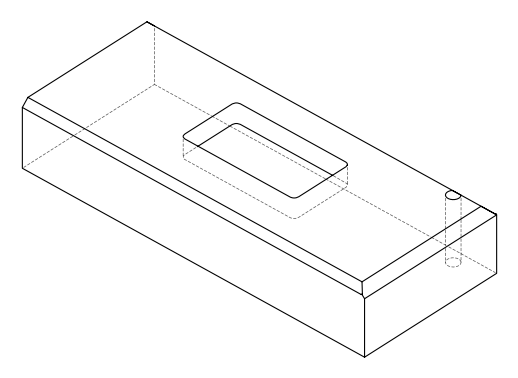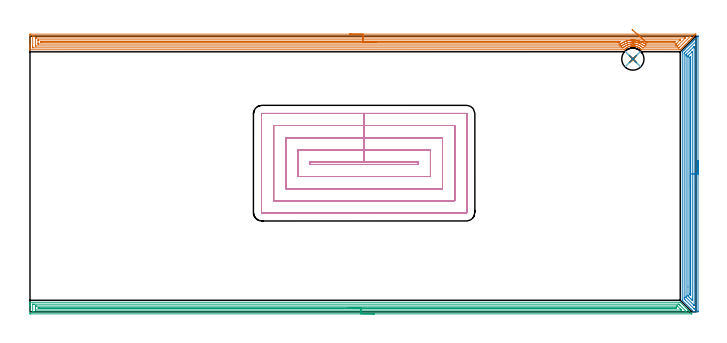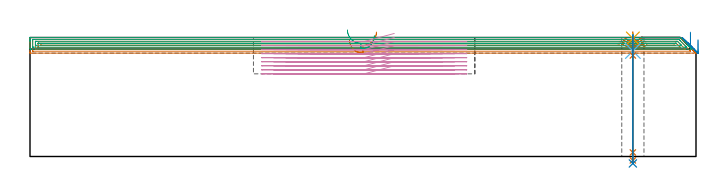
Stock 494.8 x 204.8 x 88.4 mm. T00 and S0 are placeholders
(PLAN: 8 operations, 5 tool changes, 73.8 min)
(1 AREA_MILL | FG_CHAMFER_SURFACE | UGT0205_001 | 19.77 min | 33290 mm3)
(2 AREA_MILL_1 | FG_CHAMFER_SURFACE_1 | UGT0205_001 | 8.01 min | 13491 mm3)
(3 AREA_MILL_2 | FG_CHAMFER_SURFACE_2 | UGT0205_001 | 15.75 min | 17976 mm3)
(4 MILL_RECTANGULAR_POCKET | POCKET_RECTANGULAR_STRAIGHT | NXT0201_011 | Follow Part, ap 3, ae 75% | 29.32 min | 380599 mm3)
(5 SPOT_DRILL | STEP1HOLE | NXT0321_9005460120000 | 0.03 min | 26 mm3)
(6 DRILL_BLIND_HOLE_INTO_CENTER | STEP1HOLE | NXT0301_038 | 0.05 min | 336 mm3)
(7 GUN_DRILL_THROUGH_HOLE | STEP1HOLE | UGT0307_002 | 0.44 min | 2203 mm3)
(8 SPADE_DRILL_TO_ENLARGE_THROUGH_HOLE | STEP1HOLE | UGT0306_007 | 0.38 min | 16288 mm3)
(TOOL UGT0205_001 | Chamfer Mill 20 x 3 x 45 deg. | D20 FL50 Z2)
(TOOL NXT0201_011 | ENDMILL 12mm [2P460-1200-NA 1630] | D12 FL38 Z6)
(TOOL NXT0321_9005460120000 | NC Spot Drill, 142deg, 12mm, Carbide, Uncoated | D12 PA142 FL30 Z2)
(TOOL NXT0301_038 | Carbide Drill 6.7mm [860.1-0670-034A1-MM 2214] | D6.7 PA140 FL53 Z2)
(TOOL UGT0307_002 | Gun Drill 6 mm | D6 PA130 FL24 Z1)
(TOOL UGT0306_007 | Spade Drill 16.5mm | D16.5 PA132 FL10 Z2)
(OP 1 AREA_MILL)
G17 G21 G94 G90
T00 M6
G54
G17 G0 G90 X237.35 Y206.3 S1061 M3
G43 Z98.4 H0
Z86.8
G94 G1 X237.388 Z85.928 F250.
X237.502 Z85.064
X237.691 Z84.212
X237.953 Z83.38
X238.287 Z82.574
X238.69 Z81.8
X239.159 Z81.064
X239.69 Z80.372
X240.279 Z79.729
X240.922 Z79.14
X241.614 Z78.608
X242.35 Z78.14
X243.124 Z77.737
X243.93 Z77.403
X244.762 Z77.141
X245.614 Z76.952
X246.479 Z76.838
X247.35 Z76.8
X494.406
X494.67 Y206.295 Z76.805
X494.681 Y206.293 Z76.806
X494.67 Y206.27 Z76.83
X494.589 Y206.189 Z76.911
X494.209 Y205.807 Z77.29
X493.732 Y205.332 Z77.768
X493.324 Y204.922 Z78.174
X493.18 Y204.779 Z78.319
X492.886 Y204.486 Z78.614
X492.44 Y204.038 Z79.059
X491.973 Y203.572 Z79.527
X491.555 Y203.153 Z79.943
X491.059 Y202.658 Z80.441
X490.67 Y202.269 Z80.828
X490.145 Y201.745 Z81.355
X489.902 Y201.501 Z81.596
X489.786 Y201.384 Z81.713
X489.604 Y201.204 Z81.895
X489.446 Y201.046 Z82.054
X489.343 Y200.942 Z82.155
X489.306 Y200.906 Z82.193
X488.901 Y200.5 Z82.598
X488.71 Y200.31 Z82.789
X488.589 Y200.189 Z82.911
X488.459 Y200.058 Z83.039
X488.413 Y200.012 Z83.086
X487.731 Y199.331 Z83.769
X487.575 Y199.173 Z83.923
X487.519 Y199.118 Z83.98
X486.874 Y198.474 Z84.626
X486.691 Y198.289 Z84.808
X486.017 Y197.617 Z85.483
X485.806 Y197.404 Z85.692
X485.16 Y196.76 Z86.34
X484.922 Y196.52 Z86.576
X484.303 Y195.903 Z87.197
X484.241 Y195.84 Z87.259
X484.037 Y195.636 Z87.46
X483.446 Y195.046 Z88.054
X483.347 Y194.946 Z88.152
X483.121 Y194.725 Z88.369
X483.095 Y194.704 Z88.389
X482.9 Y194.7 Z88.4
X454.217
X454.204 Y194.702 Z88.397
X454.202
X454.175 Y194.731 Z88.369
X454.042 Y194.878 Z88.221
X453.847 Y195.083 Z88.015
X453.768 Y195.166 Z87.931
X453.619 Y195.307 Z87.791
X453.432 Y195.481 Z87.617
X453.158 Y195.716 Z87.383
X452.874 Y195.94 Z87.158
X452.568 Y196.155 Z86.942
X452.255 Y196.36 Z86.736
X452.059 Y196.474 Z86.623
X451.98 Y196.521 Z86.577
X451.537 Y196.75 Z86.348
X451.371 Y196.827 Z86.271
X451.166 Y196.92 Z86.175
X451.087 Y196.957 Z86.14
X450.916 Y197.024 Z86.075
X450.702 Y197.107 Z85.992
X450.313 Y197.241 Z85.859
X450.193 Y197.274 Z85.826
X449.748 Y197.382 Z85.715
X449.548 Y197.422 Z85.676
X449.378 Y197.455 Z85.64
X449.3 Y197.471 Z85.625
X448.967 Y197.519 Z85.577
X448.853 Y197.535 Z85.559
X448.835 Y197.536 Z85.557
X448.689 Y197.552 Z85.546
X448.561 Y197.563 Z85.532
X448.484 Y197.57 Z85.524
X448.406 Y197.578 Z85.518
X448.183 Y197.591 Z85.508
X448.141 Y197.592 Z85.507
X448.089 Z85.504
X447.848 Y197.598 Z85.502
X447.718 Y197.592 Z85.505
X447.59 Y197.585 Z85.506
X447.512 Y197.584 Z85.51
X447.342 Y197.572 Z85.526
X447.315 Y197.57 Z85.528
X447.187 Y197.559 Z85.536
X447.104 Y197.554 Z85.545
X447.065 Y197.551 Z85.548
X446.696 Y197.501 Z85.594
X446.619 Y197.491 Z85.604
X446.171 Y197.409 Z85.69
X445.725 Y197.305 Z85.795
X445.549 Y197.257 Z85.843
X445.489 Y197.24 Z85.858
X445.355 Y197.189 Z85.904
X444.832 Y197. Z86.096
X444.382 Y196.808 Z86.291
X443.938 Y196.586 Z86.512
X443.567 Y196.373 Z86.727
X443.549 Y196.362 Z86.738
X443.045 Y196.024 Z87.075
X442.7 Y195.759 Z87.338
X442.524 Y195.612 Z87.484
X442.367 Y195.481 Z87.616
X442.226 Y195.349 Z87.747
X442.151 Y195.28 Z87.817
X441.779 Y194.899 Z88.199
X441.591 Y194.704 Z88.39
X441.332 Y194.7 Z88.4
X0.179
X0.008 Y194.703 Z88.388
X0. Y194.72 Z88.37
Y195.095 Z88.004
Y195.369 Z87.73
Y196.078 Z87.017
Y197.317 Z85.78
Y197.847 Z85.248
Y198.466 Z84.629
Y205.542 Z77.556
X0.003 Y205.807 Z77.291
X0.009 Y206.292 Z76.806
X0.133 Y206.294 Z76.804
X0.626 Y206.3 Z76.8
X247.35
Y204.886 Z78.214
X490.536 Y204.885 Z78.215
X490.817 Y204.879 Z78.221
X490.781 Y204.838 Z78.262
X490.685 Y204.737 Z78.363
X490.594 Y204.644 Z78.456
X490.498 Y204.548 Z78.552
X482.239 Y196.289 Z86.811
X482.141 Y196.193 Z86.907
X482.078 Y196.136 Z86.964
X482.061 Y196.123 Z86.977
X482.04 Y196.12 Z86.98
X481.988 Y196.117 Z86.983
X481.559 Y196.114 Z86.986
X481.522
X455.598 Y196.115 Z86.985
X455.384 Y196.119 Z86.981
X455.282 Y196.121 Z86.979
X455.088 Y196.283 Z86.817
X454.741 Y196.572 Z86.528
X454.245 Y196.962 Z86.138
X453.847 Y197.237 Z85.863
X453.626 Y197.382 Z85.718
X453.118 Y197.684 Z85.416
X452.953 Y197.769 Z85.331
X452.797 Y197.847 Z85.253
X452.059 Y198.186 Z84.914
X451.501 Y198.399 Z84.701
X451.166 Y198.513 Z84.587
X450.349 Y198.731 Z84.369
X450.272 Y198.748 Z84.352
X450.25 Y198.752 Z84.348
X449.763 Y198.842 Z84.258
X449.378 Y198.899 Z84.201
X449.181 Y198.926 Z84.174
X448.484 Y198.987 Z84.113
X448.213 Y198.999 Z84.101
X447.59 Y198.998 Z84.102
X447.33 Y198.988 Z84.112
X446.696 Y198.934 Z84.166
X446.513 Y198.912 Z84.188
X446.179 Y198.866 Z84.234
X445.802 Y198.802 Z84.298
X445.742 Y198.79 Z84.31
X445.457 Y198.731 Z84.369
X445.015 Y198.625 Z84.475
X444.968 Y198.613 Z84.487
X444.908 Y198.595 Z84.505
X444.582 Y198.494 Z84.606
X444.339 Y198.41 Z84.69
X444.201 Y198.36 Z84.74
X444.014 Y198.289 Z84.811
X443.697 Y198.161 Z84.939
X443.12 Y197.907 Z85.193
X443.079 Y197.888 Z85.212
X442.998 Y197.847 Z85.253
X442.502 Y197.574 Z85.526
X442.226 Y197.414 Z85.686
X441.954 Y197.232 Z85.868
X441.556 Y196.962 Z86.138
X441.427 Y196.869 Z86.231
X441.393 Y196.843 Z86.257
X441.332 Y196.796 Z86.304
X440.938 Y196.468 Z86.632
X440.765 Y196.323 Z86.777
X440.539 Y196.13 Z86.97
X440.438 Y196.119 Z86.981
X440.399 Y196.117 Z86.983
X439.544 Y196.114 Z86.986
X2.377 Y196.115 Z86.985
X2.013 Y196.121 Z86.979
X2.008 Y196.238 Z86.862
X2.002 Y196.485 Z86.615
X2. Y196.962 Z86.138
Y197.372 Z85.728
X2.001 Y204.446 Z78.654
X2.008 Y204.857 Z78.243
X2.01 Y204.879 Z78.221
X2.015 Y204.881 Z78.219
X2.039 Y204.884 Z78.216
X2.093 Y204.885 Z78.215
X2.2 Y204.886 Z78.214
X247.35
Y203.472 Z79.628
X486.029 Y203.471 Z79.629
X486.602
X486.726 Y203.469 Z79.631
X486.923 Y203.465 Z79.635
X486.947 Y203.456 Z79.644
X486.937 Y203.442 Z79.658
X486.923 Y203.423 Z79.677
X481.347 Y197.847 Z85.253
X481.119 Y197.622 Z85.478
X481.052 Y197.559 Z85.541
X481.026 Y197.537 Z85.563
X480.981 Y197.534 Z85.566
X480.665 Y197.531 Z85.569
X480.093 Y197.529 Z85.571
X479.771 Z85.572
X457.423 Z85.571
X456.848 Y197.531 Z85.569
X456.529 Y197.536 Z85.564
X456.221 Y197.544 Z85.556
X455.819 Y197.847 Z85.253
X455.635 Y197.981 Z85.119
X455.173 Y198.304 Z84.796
X454.741 Y198.565 Z84.535
X454.453 Y198.731 Z84.369
X453.847 Y199.047 Z84.053
X453.236 Y199.336 Z83.764
X452.953 Y199.452 Z83.648
X452.529 Y199.616 Z83.484
X452.059 Y199.778 Z83.322
X451.823 Y199.849 Z83.251
X451.166 Y200.019 Z83.081
X450.639 Y200.137 Z82.963
X450.272 Y200.209 Z82.891
X449.566 Y200.314 Z82.786
X449.378 Y200.334 Z82.766
X448.584 Y200.401 Z82.699
X448.484 Y200.405 Z82.695
X447.674 Y200.416 Z82.684
X447.59 Y200.415 Z82.685
X447.191 Y200.399 Z82.701
X446.824 Y200.373 Z82.727
X446.696 Y200.361 Z82.739
X446.02 Y200.284 Z82.816
X445.802 Y200.255 Z82.845
X445.255 Y200.157 Z82.943
X444.908 Y200.085 Z83.015
X444.524 Y199.995 Z83.105
X444.014 Y199.859 Z83.241
X443.825 Y199.803 Z83.297
X443.275 Y199.616 Z83.484
X443.162 Y199.574 Z83.526
X443.12 Y199.558 Z83.542
X442.532 Y199.313 Z83.787
X442.226 Y199.176 Z83.924
X441.921 Y199.034 Z84.066
X441.333 Y198.731 Z84.369
X440.78 Y198.393 Z84.707
X440.438 Y198.167 Z84.933
X440.249 Y198.034 Z85.066
X439.99 Y197.847 Z85.253
X439.668 Y197.601 Z85.499
X439.613 Y197.561 Z85.539
X439.58 Y197.538 Z85.562
X439.544 Y197.536 Z85.564
X438.971 Y197.53 Z85.57
X438.651 Y197.529 Z85.571
X438.078 Y197.528 Z85.572
X4.523 Y197.529 Z85.571
X4.202 Y197.531 Z85.569
X4.095 Y197.532 Z85.568
X4.018 Y197.535 Z85.565
X4.01 Y197.647 Z85.453
X4.004 Y197.847 Z85.253
X4.001 Y198.046 Z85.054
X4. Y203.153 Z79.947
X4.002 Y203.351 Z79.749
X4.006 Y203.419 Z79.681
X4.011 Y203.465 Z79.635
X4.042 Y203.466 Z79.634
X4.202 Y203.469 Z79.631
X4.775 Y203.471 Z79.629
X5.096
X247.35 Y203.472 Z79.628
Y202.057 Z81.043
X482.667
X482.972 Y202.053 Z81.047
X483.073 Y202.051 Z81.049
X483.089 Y202.048 Z81.052
X483.076 Y202.033 Z81.067
X483.044 Y201.996 Z81.104
X482.96 Y201.909 Z81.191
X482.889 Y201.838 Z81.262
X480.667 Y199.616 Z83.484
X480.22 Y199.171 Z83.929
X480.067 Y199.023 Z84.077
X480.01 Y198.971 Z84.129
X479.979 Y198.95 Z84.15
X479.941 Y198.948 Z84.152
X479.771 Y198.945 Z84.155
X479.557 Y198.943 Z84.157
X458.103
X457.423 Y198.945 Z84.155
X457.205 Y198.947 Z84.153
X457.128 Y198.95 Z84.15
X456.529 Y199.337 Z83.763
X456.079 Y199.616 Z83.484
X455.635 Y199.871 Z83.229
X455.076 Y200.169 Z82.931
X454.741 Y200.328 Z82.772
X454.366 Y200.5 Z82.6
X453.847 Y200.717 Z82.383
X453.486 Y200.858 Z82.242
X452.953 Y201.043 Z82.057
X452.62 Y201.145 Z81.955
X452.175 Y201.27 Z81.83
X452.059 Y201.3 Z81.8
X451.72 Y201.384 Z81.716
X451.166 Y201.504 Z81.596
X451.013 Y201.535 Z81.565
X450.541 Y201.615 Z81.485
X450.272 Y201.657 Z81.443
X449.95 Y201.702 Z81.398
X449.655 Y201.735 Z81.365
X449.378 Y201.761 Z81.339
X448.963 Y201.795 Z81.305
X448.679 Y201.812 Z81.288
X448.484 Y201.819 Z81.281
X448.035 Y201.828 Z81.272
X447.853 Y201.829 Z81.271
X447.59 Y201.827 Z81.273
X447.155 Y201.814 Z81.286
X446.953 Y201.804 Z81.296
X446.696 Y201.785 Z81.315
X446.325 Y201.752 Z81.348
X446.074 Y201.726 Z81.374
X445.802 Y201.693 Z81.407
X445.526 Y201.657 Z81.443
X445.091 Y201.589 Z81.511
X444.908 Y201.558 Z81.542
X444.762 Y201.529 Z81.571
X444.065 Y201.384 Z81.716
X444.024 Y201.375 Z81.725
X444.014 Y201.372 Z81.728
X443.321 Y201.186 Z81.914
X443.12 Y201.127 Z81.973
X442.647 Y200.968 Z82.132
X442.226 Y200.818 Z82.282
X441.996 Y200.728 Z82.372
X441.429 Y200.5 Z82.6
X441.362 Y200.471 Z82.629
X441.332 Y200.457 Z82.643
X440.758 Y200.184 Z82.916
X440.438 Y200.018 Z83.082
X440.175 Y199.876 Z83.224
X439.716 Y199.616 Z83.484
X439.609 Y199.552 Z83.548
X439.544 Y199.512 Z83.588
X439.071 Y199.2 Z83.9
X438.8 Y199.019 Z84.081
X438.727 Y198.972 Z84.128
X438.689 Y198.95 Z84.15
X438.651 Y198.948 Z84.152
X438.435 Y198.945 Z84.155
X437.757 Y198.943 Z84.157
X437.543
X6.124
X6.07 Y198.944 Z84.156
X6.032 Y198.947 Z84.153
X6.015 Y198.949 Z84.151
X6.01 Y198.963 Z84.137
X6.006 Y199.176 Z83.924
X6. Y199.605 Z83.495
Y201.374 Z81.726
X6.006 Y201.822 Z81.278
X6.01 Y202.038 Z81.062
X6.02 Y202.051 Z81.049
X6.047 Y202.053 Z81.047
X6.106 Y202.056 Z81.044
X6.204 Y202.057 Z81.043
X247.35
Y200.643 Z82.457
X437.901
X438.191 Y200.641 Z82.459
X438.273 Y200.639 Z82.461
X438.303 Y200.636 Z82.464
X438.295 Y200.629 Z82.471
X438.2 Y200.563 Z82.537
X438.103 Y200.5 Z82.6
X437.89 Y200.368 Z82.732
X437.757 Y200.364 Z82.736
X437.007 Y200.358 Z82.742
X436.863 Y200.357 Z82.743
X8.527
X8.237 Y200.36 Z82.74
X8.046 Y200.364 Z82.736
X8.008 Y200.368 Z82.732
X8.005 Y200.378 Z82.722
X8.002 Y200.405 Z82.695
X8.001 Y200.5 Z82.6
X8.005 Y200.583 Z82.517
X8.01 Y200.623 Z82.477
X8.017 Y200.636 Z82.464
X8.093 Y200.638 Z82.462
X8.382 Y200.642 Z82.458
X8.527 Y200.643 Z82.457
X247.35
X248.222 Z82.495
X249.087 Z82.609
X249.938 Z82.798
X250.77 Z83.06
X251.576 Z83.394
X252.35 Z83.797
X253.086 Z84.265
X253.778 Z84.796
X254.421 Z85.386
X255.011 Z86.029
X255.542 Z86.721
X256.01 Z87.457
X256.413 Z88.231
X256.747 Z89.037
X257.009 Z89.869
X257.198 Z90.72
X257.312 Z91.585
X257.35 Z92.457
G0 Z98.4
X447.873 Y200.285
Z92.821
G1 X447.879 Z91.949
X447.961 Y200.288 Z91.081
X448.119 Y200.294 Z90.223
X448.35 Y200.303 Z89.382
X448.655 Y200.314 Z88.564
X449.029 Y200.327 Z87.776
X449.47 Y200.343 Z87.024
X449.975 Y200.362 Z86.313
X450.54 Y200.382 Z85.648
X451.161 Y200.405 Z85.036
X451.833 Y200.43 Z84.48
X452.551 Y200.456 Z83.985
X453.309 Y200.483 Z83.554
X454.102 Y200.512 Z83.191
X454.923 Y200.542 Z82.899
X455.767 Y200.573 Z82.679
X456.626 Y200.604 Z82.534
X457.495 Y200.636 Z82.464
X457.546 Y200.638 Z82.462
X457.738 Y200.641 Z82.459
X458.028 Y200.643 Z82.457
X458.172
X479.022
X479.118 Y200.641 Z82.459
X479.195 Y200.638 Z82.462
X479.225 Y200.636 Z82.464
X479.206 Y200.614 Z82.486
X479.096 Y200.5 Z82.6
X478.984 Y200.394 Z82.706
X478.945 Y200.364 Z82.736
X477.983 Y200.357 Z82.743
X458.461 Y200.358 Z82.742
X458.317 Y200.359 Z82.741
X458.173 Y200.363 Z82.737
X457.916 Y200.374 Z82.726
X457.705 Y200.5 Z82.6
X457.55 Y200.598 Z82.502
X457.502 Y200.63 Z82.47
X457.495 Y200.636 Z82.464
X456.938 Y201.133 Z82.013
X456.353 Y201.654 Z81.628
X455.746 Y202.196 Z81.314
X455.12 Y202.753 Z81.071
X454.482 Y203.323 Z80.903
X453.834 Y203.9 Z80.809
X453.183 Y204.48 Z80.792
X452.533 Y205.059 Z80.851
X451.89 Y205.633 Z80.985
X451.257 Y206.197 Z81.194
X450.641 Y206.746 Z81.476
X450.046 Y207.277 Z81.829
X449.475 Y207.785 Z82.25
X448.935 Y208.267 Z82.736
X448.427 Y208.719 Z83.283
X447.958 Y209.138 Z83.888
X447.529 Y209.52 Z84.545
X447.145 Y209.862 Z85.249
G0 Z98.4
M5
M2
(OP 2 AREA_MILL_1)
G17 G21 G94 G90
T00 M6
G54
G17 G0 G90 X496.3 Y112.447 S1061 M3
G43 Z98.4 H0
Z86.7
G94 G1 Y112.409 Z85.829 F250.
Y112.295 Z84.964
Y112.106 Z84.112
Y111.844 Z83.28
Y111.51 Z82.474
Y111.107 Z81.7
Y110.638 Z80.965
Y110.107 Z80.272
Y109.518 Z79.629
Y108.875 Z79.04
Y108.182 Z78.509
Y107.447 Z78.04
Y106.673 Z77.637
Y105.867 Z77.303
Y105.035 Z77.041
Y104.183 Z76.852
Y103.318 Z76.738
Y102.447 Z76.7
Y0.617
X496.298 Y0.435 Z76.702
X496.291 Y0.002 Z76.705
X496.109 Y0. Z76.888
X494.885 Z78.111
X493.786 Z79.214
X493.356 Y0.002 Z79.642
X493.194 Y0.01 Z79.804
X493.111 Y0.09 Z79.888
X493.029 Y0.17 Z79.969
X484.746 Y8.454 Z88.253
X484.625 Y8.577 Z88.372
X484.606 Y8.605 Z88.391
X484.6 Y8.655 Z88.4
Y193.189
X484.602 Y193.198 Z88.397
X484.603 Y193.203 Z88.396
X485.128 Y193.73 Z87.869
X485.851 Y194.451 Z87.149
X486.015 Y194.617 Z86.982
X486.744 Y195.344 Z86.255
X486.902 Y195.504 Z86.095
X487.637 Y196.237 Z85.362
X487.789 Y196.39 Z85.207
X488.231 Y196.83 Z84.769
X488.531 Y197.131 Z84.468
X488.676 Y197.277 Z84.32
X489.099 Y197.699 Z83.901
X489.12 Y197.719 Z83.88
X489.424 Y198.024 Z83.575
X489.563 Y198.164 Z83.433
X489.967 Y198.567 Z83.032
X490.02 Y198.619 Z82.98
X490.317 Y198.917 Z82.681
X490.45 Y199.051 Z82.546
X490.836 Y199.435 Z82.164
X490.954 Y199.553 Z82.046
X491.21 Y199.81 Z81.788
X491.337 Y199.938 Z81.659
X491.704 Y200.304 Z81.296
X491.86 Y200.459 Z81.14
X492.104 Y200.704 Z80.895
X492.224 Y200.825 Z80.772
X492.573 Y201.172 Z80.427
X492.766 Y201.366 Z80.233
X492.997 Y201.597 Z80.001
X493.111 Y201.712 Z79.885
X493.441 Y202.04 Z79.559
X493.673 Y202.272 Z79.327
X493.89 Y202.49 Z79.108
X493.998 Y202.599 Z78.998
X494.441 Y203.041 Z78.558
X494.885 Y203.486 Z78.111
X495.328 Y203.927 Z77.671
X495.772 Y204.372 Z77.224
X496.044 Y204.643 Z76.955
X496.276 Y204.872 Z76.722
X496.293 Y204.876 Z76.705
X496.296 Y204.872 Z76.703
X496.298 Y204.864 Z76.7
X496.299 Y204.755
Y204.603 Z76.701
X496.3 Y102.447 Z76.7
X494.886 Z78.114
Y2.403
X494.885 Y2.01 Z78.115
X494.393 Y2.005 Z78.607
X493.998 Y2.01 Z79.002
X493.626 Y2.036 Z79.374
X493.248 Y2.403 Z79.752
X486.902 Y8.748 Z86.098
X486.106 Y9.549 Z86.894
X486.015 Y9.647 Z86.985
X486.014 Y10.442 Z86.986
Y191.771
X486.015 Y192.153 Z86.985
X486.267 Y192.411 Z86.733
X486.515 Y192.664 Z86.485
X494.555 Y200.704 Z78.445
X494.723 Y200.867 Z78.277
X494.885 Y201.022 Z78.115
X494.886 Y102.447 Z78.114
X493.471 Z79.529
Y5.083
X493.47 Y4.721 Z79.53
X493.468 Y4.669 Z79.532
X493.466 Y4.652 Z79.534
X493.391 Y4.72 Z79.609
X493.205 Y4.897 Z79.795
X493.111 Y4.989 Z79.889
X487.658 Y10.442 Z85.342
X487.525 Y10.581 Z85.475
X487.439 Y10.673 Z85.561
X487.435 Y10.716 Z85.565
X487.432 Y10.802 Z85.568
X487.429 Y11.336 Z85.571
Y11.699
Y189.985
Y190.347
X487.433 Y190.878 Z85.567
X487.436 Y191.058 Z85.564
X487.447 Y191.136 Z85.553
X487.489 Y191.18 Z85.511
X487.789 Y191.488 Z85.211
X490.591 Y194.291 Z82.409
X493.432 Y197.131 Z79.568
X493.446 Y197.141 Z79.554
X493.455 Y197.145 Z79.545
X493.464 Y197.131 Z79.536
X493.468 Y196.911 Z79.532
X493.47 Y196.769 Z79.53
X493.471 Y196.237 Z79.529
Y195.875
Y102.447
X492.057 Z80.943
Y9.549
X492.056 Y8.825 Z80.944
X492.054 Y8.656 Z80.946
X492.051 Y8.524 Z80.949
X492.01 Y8.55 Z80.99
X491.897 Y8.656 Z81.103
X491.337 Y9.212 Z81.663
X491. Y9.549 Z82.
X490.106 Y10.442 Z82.894
X489.563 Y10.986 Z83.437
X489.216 Y11.336 Z83.784
X488.864 Y11.696 Z84.136
X488.85 Y11.79 Z84.15
X488.847 Y11.88 Z84.153
X488.844 Y12.06 Z84.156
X488.843 Y18.453 Z84.157
Y189.091
X488.845 Y189.815 Z84.155
X488.847 Y189.985 Z84.153
X488.85 Y190.071 Z84.15
X488.905 Y190.144 Z84.095
X489.013 Y190.258 Z83.987
X489.151 Y190.4 Z83.849
X489.563 Y190.814 Z83.437
X491.89 Y193.14 Z81.11
X491.968 Y193.215 Z81.032
X492.037 Y193.278 Z80.963
X492.05 Y193.288 Z80.95
X492.052 Y193.263 Z80.948
X492.054 Y193.203 Z80.946
X492.057 Y192.833 Z80.943
Y192.664
Y102.447
X490.643 Z82.357
Y13.122
X490.642 Y12.929 Z82.358
X490.639 Y12.733 Z82.361
X490.633 Y12.378 Z82.367
X490.45 Y12.554 Z82.55
X490.31 Y12.696 Z82.69
X490.277 Y12.734 Z82.723
X490.264 Y12.755 Z82.736
X490.262 Y12.798 Z82.738
X490.259 Y12.928 Z82.741
X490.257 Y13.122 Z82.743
Y13.316
Y188.742
X490.259 Y188.917 Z82.741
X490.261 Y189.003 Z82.739
X490.264 Y189.043 Z82.736
X490.299 Y189.091 Z82.701
X490.372 Y189.17 Z82.628
X490.45 Y189.251 Z82.55
X490.53 Y189.33 Z82.47
X490.583 Y189.38 Z82.417
X490.627 Y189.416 Z82.373
X490.637 Y189.423 Z82.363
X490.638 Y189.413 Z82.362
X490.641 Y189.285 Z82.359
X490.642 Y189.091 Z82.358
X490.643 Y188.898 Z82.357
Y102.447
Y101.575 Z82.395
Y100.71 Z82.509
Y99.858 Z82.698
Y99.026 Z82.96
Y98.22 Z83.294
Y97.447 Z83.697
Y96.711 Z84.166
Y96.019 Z84.697
Y95.376 Z85.286
Y94.786 Z85.929
Y94.255 Z86.621
Y93.786 Z87.357
Y93.384 Z88.131
Y93.05 Z88.937
Y92.787 Z89.769
Y92.599 Z90.621
Y92.485 Z91.486
Y92.447 Z92.357
G0 Z98.4
M5
M2
(OP 3 AREA_MILL_2)
G17 G21 G94 G90
T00 M6
G54
G17 G0 G90 X255.85 Y-1.5 S1061 M3
G43 Z98.4 H0
Z89.8
G94 G1 X255.812 Z88.928 F250.
X255.698 Z88.064
X255.509 Z87.212
X255.247 Z86.38
X254.913 Z85.574
X254.51 Z84.8
X254.042 Z84.064
X253.51 Z83.372
X252.921 Z82.729
X252.278 Z82.14
X251.586 Z81.608
X250.85 Z81.14
X250.076 Z80.737
X249.27 Z80.403
X248.438 Z80.141
X247.586 Z79.952
X246.722 Z79.838
X245.85 Z79.8
X0.618
X0.252 Y-1.496 Z79.802
X0.01 Y-1.493 Z79.805
X0. Y-1.138 Z80.16
Y4.113 Z85.407
Y4.651 Z85.948
Y4.988 Z86.284
Y5.527 Z86.823
Y5.863 Z87.157
Y6.822 Z88.121
X0.003 Y6.963 Z88.256
X0.01 Y7.098 Z88.389
X0.172 Y7.1 Z88.4
X483.041
X483.094 Y7.095 Z88.391
X483.128 Y7.07 Z88.367
X483.352 Y6.848 Z88.148
X488.714 Y1.487 Z82.783
X488.848 Y1.353 Z82.651
X489.013 Y1.188 Z82.485
X489.152 Y1.05 Z82.346
X489.295 Y0.906 Z82.204
X489.442 Y0.759 Z82.057
X489.59 Y0.612 Z81.908
X489.742 Y0.46 Z81.757
X489.871 Y0.33 Z81.628
X490.028 Y0.175 Z81.47
X490.535 Y-0.335 Z80.964
X490.784 Y-0.583 Z80.715
X490.902 Y-0.7 Z80.596
X491.468 Y-1.267 Z80.032
X491.571 Y-1.371 Z79.928
X491.677 Y-1.48 Z79.818
X491.683 Y-1.495 Z79.803
X491.677 Y-1.499 Z79.799
X245.85 Y-1.5 Z79.8
Y-0.086 Z81.214
X2.405 Y-0.085 Z81.215
X2.223 Y-0.084 Z81.216
X2.054 Y-0.08 Z81.22
X2.018 Y-0.079 Z81.221
X2.01 Y-0.06 Z81.24
X2.007 Y-0.029 Z81.271
X2.001 Y0.133 Z81.433
Y5.384 Z86.684
X2.004 Y5.517 Z86.817
X2.009 Y5.622 Z86.922
X2.014 Y5.679 Z86.979
X2.05 Y5.68 Z86.98
X2.405 Y5.684 Z86.984
X2.586 Y5.685 Z86.985
X3.299 Y5.686 Z86.986
X481.435
X481.791 Y5.684 Z86.984
X481.969 Y5.681 Z86.981
X482.054 Y5.679 Z86.979
X482.148 Y5.594 Z86.894
X482.761 Y4.988 Z86.288
X483.041 Y4.709 Z86.009
X487.138 Y0.612 Z81.912
X487.508 Y0.24 Z81.54
X487.765 Y-0.027 Z81.273
X487.813 Y-0.079 Z81.221
X487.723 Y-0.081 Z81.219
X487.508 Y-0.084 Z81.216
X487.327 Y-0.085 Z81.215
X486.615 Y-0.086 Z81.214
X245.85
Y1.328 Z82.628
X4.354 Y1.329 Z82.629
X4.192 Y1.33 Z82.63
X4.031 Y1.334 Z82.634
X4.015 Y1.335 Z82.635
X4.01 Y1.343 Z82.643
X4.005 Y1.375 Z82.675
X4.001 Y1.425 Z82.725
X4. Y3.425 Z84.725
X4.002 Y4.113 Z85.413
X4.005 Y4.206 Z85.506
X4.01 Y4.252 Z85.552
X4.015 Y4.265 Z85.565
X4.034 Y4.267 Z85.567
X4.192 Y4.269 Z85.569
X4.923 Y4.271 Z85.571
X5.085 Y4.272 Z85.572
X480.361 Y4.271 Z85.571
X480.523 Y4.27 Z85.57
X480.847 Y4.265 Z85.565
X481.031 Y4.258 Z85.558
X481.082 Y4.211 Z85.511
X481.187 Y4.113 Z85.413
X483.041 Y2.26 Z83.56
X483.81 Y1.487 Z82.787
X483.935 Y1.358 Z82.658
X483.943 Y1.334 Z82.634
X483.041 Y1.329 Z82.629
X245.85 Y1.328 Z82.628
Y2.743 Z84.043
X6.367
X6.308 Y2.744 Z84.044
X6.191 Y2.747 Z84.047
X6.01 Y2.755 Z84.055
X6.009 Y2.8 Z84.1
X6.01 Y2.845 Z84.145
X6.191 Y2.853 Z84.153
X6.308 Y2.856 Z84.156
X6.367 Y2.857 Z84.157
X6.755
X479.468
X479.86 Y2.853 Z84.153
X479.97 Y2.85 Z84.15
X480. Y2.839 Z84.139
X480.045 Y2.797 Z84.097
X480.087 Y2.753 Z84.053
X480.088 Y2.75 Z84.05
X480.07 Y2.747 Z84.047
X480.031 Y2.744 Z84.044
X479.973 Y2.743 Z84.043
X479.856
X245.85
X244.978 Z84.081
X244.114 Z84.195
X243.262 Z84.383
X242.43 Z84.646
X241.624 Z84.98
X240.85 Z85.382
X240.114 Z85.851
X239.422 Z86.382
X238.779 Z86.972
X238.19 Z87.615
X237.658 Z88.307
X237.19 Z89.043
X236.787 Z89.817
X236.453 Z90.622
X236.191 Z91.454
X236.002 Z92.306
X235.888 Z93.171
X235.85 Z94.043
G0 Z98.4
M5
M2
(OP 4 MILL_RECTANGULAR_POCKET)
G17 G21 G94 G90
T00 M6
G54
G17 G0 G90 X270.642 Y111.4 S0 M3
G43 Z98.4 H1
Z91.4
G94 G1 X248.25 Z85.4 F250.
X208. F500.
Y109.5
X288.5
Y111.4
X248.25
Y120.4
X199.
Y100.5
X297.5
Y120.4
X248.25
Y129.4
X190.
Y91.5
X306.5
Y129.4
X248.25
Y138.4
X181.
Y82.5
X315.5
Y138.4
X248.25
Y147.4
X172.4
G3 X172. Y147. R0.4
G1 Y73.9
G3 X172.4 Y73.5 R0.4
G1 X324.1
G3 X324.5 Y73.9 R0.4
G1 Y147.
G3 X324.1 Y147.4 R0.4
G1 X248.25
X247.25
G0 X270.642 Y111.4 Z88.4
G1 X248.25 Z82.4 F250.
X208. F500.
Y109.5
X288.5
Y111.4
X248.25
Y120.4
X199.
Y100.5
X297.5
Y120.4
X248.25
Y129.4
X190.
Y91.5
X306.5
Y129.4
X248.25
Y138.4
X181.
Y82.5
X315.5
Y138.4
X248.25
Y147.4
X172.4
G3 X172. Y147. R0.4
G1 Y73.9
G3 X172.4 Y73.5 R0.4
G1 X324.1
G3 X324.5 Y73.9 R0.4
G1 Y147.
G3 X324.1 Y147.4 R0.4
G1 X248.25
X247.25
G0 X270.642 Y111.4 Z85.4
G1 X248.25 Z79.4 F250.
X208. F500.
Y109.5
X288.5
Y111.4
X248.25
Y120.4
X199.
Y100.5
X297.5
Y120.4
X248.25
Y129.4
X190.
Y91.5
X306.5
Y129.4
X248.25
Y138.4
X181.
Y82.5
X315.5
Y138.4
X248.25
Y147.4
X172.4
G3 X172. Y147. R0.4
G1 Y73.9
G3 X172.4 Y73.5 R0.4
G1 X324.1
G3 X324.5 Y73.9 R0.4
G1 Y147.
G3 X324.1 Y147.4 R0.4
G1 X248.25
X247.25
G0 X270.642 Y111.4 Z82.4
G1 X248.25 Z76.4 F250.
X208. F500.
Y109.5
X288.5
Y111.4
X248.25
Y120.4
X199.
Y100.5
X297.5
Y120.4
X248.25
Y129.4
X190.
Y91.5
X306.5
Y129.4
X248.25
Y138.4
X181.
Y82.5
X315.5
Y138.4
X248.25
Y147.4
X172.4
G3 X172. Y147. R0.4
G1 Y73.9
G3 X172.4 Y73.5 R0.4
G1 X324.1
G3 X324.5 Y73.9 R0.4
G1 Y147.
G3 X324.1 Y147.4 R0.4
G1 X248.25
X247.25
G0 X270.642 Y111.4 Z79.4
G1 X248.25 Z73.4 F250.
X208. F500.
Y109.5
X288.5
Y111.4
X248.25
Y120.4
X199.
Y100.5
X297.5
Y120.4
X248.25
Y129.4
X190.
Y91.5
X306.5
Y129.4
X248.25
Y138.4
X181.
Y82.5
X315.5
Y138.4
X248.25
Y147.4
X172.4
G3 X172. Y147. R0.4
G1 Y73.9
G3 X172.4 Y73.5 R0.4
G1 X324.1
G3 X324.5 Y73.9 R0.4
G1 Y147.
G3 X324.1 Y147.4 R0.4
G1 X248.25
X247.25
G0 X270.642 Y111.4 Z76.4
G1 X248.25 Z70.4 F250.
X208. F500.
Y109.5
X288.5
Y111.4
X248.25
Y120.4
X199.
Y100.5
X297.5
Y120.4
X248.25
Y129.4
X190.
Y91.5
X306.5
Y129.4
X248.25
Y138.4
X181.
Y82.5
X315.5
Y138.4
X248.25
Y147.4
X172.4
G3 X172. Y147. R0.4
G1 Y73.9
G3 X172.4 Y73.5 R0.4
G1 X324.1
G3 X324.5 Y73.9 R0.4
G1 Y147.
G3 X324.1 Y147.4 R0.4
G1 X248.25
X247.25
G0 X270.642 Y111.4 Z73.4
G1 X248.25 Z67.4 F250.
X208. F500.
Y109.5
X288.5
Y111.4
X248.25
Y120.4
X199.
Y100.5
X297.5
Y120.4
X248.25
Y129.4
X190.
Y91.5
X306.5
Y129.4
X248.25
Y138.4
X181.
Y82.5
X315.5
Y138.4
X248.25
Y147.4
X172.4
G3 X172. Y147. R0.4
G1 Y73.9
G3 X172.4 Y73.5 R0.4
G1 X324.1
G3 X324.5 Y73.9 R0.4
G1 Y147.
G3 X324.1 Y147.4 R0.4
G1 X248.25
X247.25
G0 X270.642 Y111.4 Z70.4
G1 X248.25 Z64.4 F250.
X208. F500.
Y109.5
X288.5
Y111.4
X248.25
Y120.4
X199.
Y100.5
X297.5
Y120.4
X248.25
Y129.4
X190.
Y91.5
X306.5
Y129.4
X248.25
Y138.4
X181.
Y82.5
X315.5
Y138.4
X248.25
Y147.4
X172.4
G3 X172. Y147. R0.4
G1 Y73.9
G3 X172.4 Y73.5 R0.4
G1 X324.1
G3 X324.5 Y73.9 R0.4
G1 Y147.
G3 X324.1 Y147.4 R0.4
G1 X248.25
X247.25
G0 X270.642 Y111.4 Z67.4
G1 X248.25 Z61.4 F250.
X208. F500.
Y109.5
X288.5
Y111.4
X248.25
Y120.4
X199.
Y100.5
X297.5
Y120.4
X248.25
Y129.4
X190.
Y91.5
X306.5
Y129.4
X248.25
Y138.4
X181.
Y82.5
X315.5
Y138.4
X248.25
Y147.4
X172.4
G3 X172. Y147. R0.4
G1 Y73.9
G3 X172.4 Y73.5 R0.4
G1 X324.1
G3 X324.5 Y73.9 R0.4
G1 Y147.
G3 X324.1 Y147.4 R0.4
G1 X248.25
X247.25
G0 Z98.4
M5
M2
(OP 5 SPOT_DRILL)
G17 G21 G94 G90
T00 M6
G54
G17 G0 G90 X447.9 Y187.8 S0 M3
G43 Z98.4 H0
G94 G81 G98 Z87.686 F250. R91.4
G80
M5
M2
(OP 6 DRILL_BLIND_HOLE_INTO_CENTER)
G17 G21 G94 G90
T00 M6
G54
G17 G0 G90 X447.9 Y187.8 S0 M3
G43 Z98.4 H1
G94 G81 G98 Z78.35 F250. R90.4
G80
M5
M2
(OP 7 GUN_DRILL_THROUGH_HOLE)
G17 G21 G94 G90
T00 M6
G54
G17 G0 G90 X447.9 Y187.8 M8
G43 Z98.4 H0
Z88.157
S716 M3
G94 G1 Z75.043 F125. M26
G4 X.084
Z3. F250.
G4 X.084
Z-2.899 F125.
G4 X.084
M5
M9
G0 Z88.157
Z98.4
M2
(OP 8 SPADE_DRILL_TO_ENLARGE_THROUGH_HOLE)
G17 G21 G94 G90
T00 M6
G54
G17 G0 G90 X447.9 Y187.8 S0 M3
G43 Z98.4 H0
G94 G73 G98 Z-5.173 F250. Q15.596 R90.4
G80
M5
M2
